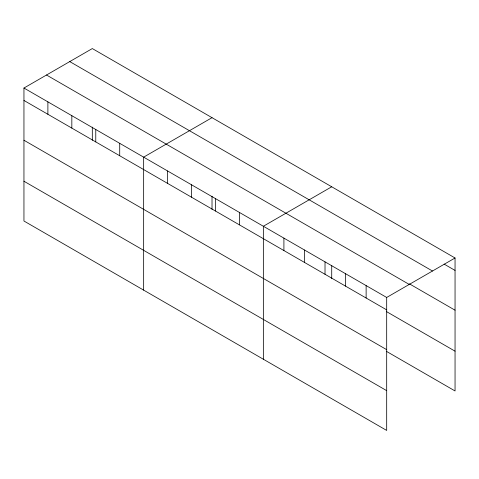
<?xml version="1.0" encoding="UTF-8"?>
<svg xmlns="http://www.w3.org/2000/svg" width="479" height="479" viewBox="0 0 479 479"><rect width="100%" height="100%" fill="white"/><g stroke="black" fill="none" stroke-linecap="round" stroke-linejoin="round"><path stroke-width="0.72" d="M23.95 88.04L386.685 297.459L386.685 430.435L23.95 221.011L23.95 88.04L92.315 48.565L455.05 257.989L455.05 390.96L386.319 351.281M212.017 117.678L143.652 157.148L143.652 290.118M331.719 186.786L263.354 226.256L263.354 359.232M386.685 297.459L455.05 257.989M444.129 264.109L455.05 270.413M69.754 61.593L432.489 271.012M409.443 283.861L455.05 310.194M46.511 75.011L409.246 284.436M23.95 100.458L386.685 309.883M386.319 311.5L455.05 351.179M23.95 140.239L386.685 349.664M23.95 181.23L386.685 390.654M366.13 285.592L366.13 298.016M345.575 273.725L345.575 286.149M331.719 265.336L331.719 278.515M325.019 261.857L325.019 274.281M304.464 249.99L304.464 262.414M283.909 238.123L283.909 250.547M239.416 212.436L239.416 224.855M215.472 198.611L215.472 211.035M212.017 196.228L212.017 209.407M191.534 184.792L191.534 197.21M167.59 170.967L167.59 183.391M119.714 143.323L119.714 155.747M95.77 129.504L95.77 141.928M92.315 127.121L92.315 140.293M71.832 115.678L71.832 128.103M47.888 101.859L47.888 114.283"/></g></svg>
